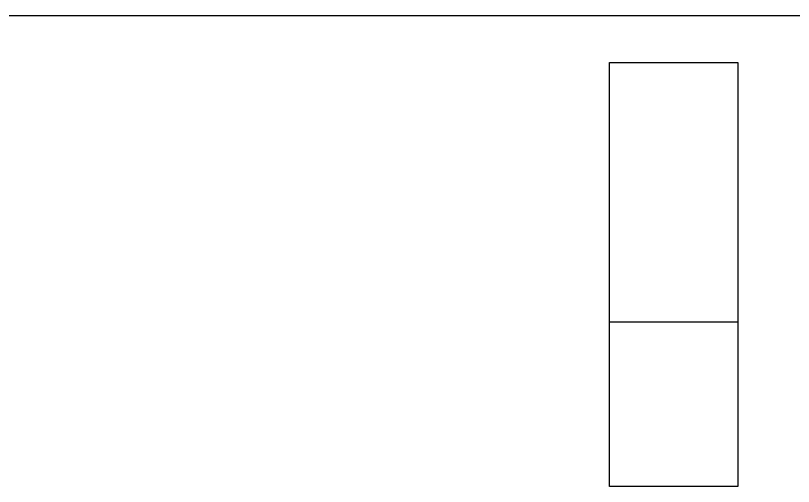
# Model space of a CAD drawing. Extents: x -260425 to 1294666, y -169889 to -2349.
# Drawn here: x 998998 to 999667, y -27092 to -26687 of the extents above; entities that cross this region are included whole.
import ezdxf
from ezdxf.enums import TextEntityAlignment as Align

# ---------------------------------------------------------------- set-up
doc = ezdxf.new("R2010")
doc.units = 0
doc.header["$LTSCALE"] = 100
doc.styles.add('1ISOCPEUR', font='isocpeui.ttf', dxfattribs={"height": 250})

# ---------------------------------------------------------------- blocks, each defined once
blk = doc.blocks.new('*U214')
at = {"color": 0, "linetype": 'ByBlock', "lineweight": -2}
for p, q in [((174.5, 22.225), (625.5, 22.225)), ((293.192, 18.191), (304.222, 18.191)), ((293.192, -18.313), (293.192, 18.191)), ((304.222, 18.191), (304.222, -18.313)), ((293.192, -4.152), (304.222, -4.152)), ((304.222, -18.313), (293.192, -18.313))]:
    blk.add_line(p, q, dxfattribs=at)
at = {"color": 0, "lineweight": -2, "style": '1ISOCPEUR', "oblique": 15, "flags": 8}
blk.add_attdef('НАИМЕНОВАНИЕ', text='', height=25, dxfattribs=at).set_placement((750, 10.425), align=Align.MIDDLE_LEFT)

msp = doc.modelspace()

# ---------------------------------------------------------------- block references
at = {"xscale": 10, "yscale": 10, "zscale": 10}
msp.add_blockref('*U214', (996576.69, -26908.92), dxfattribs=at)

doc.saveas('drawing.dxf')
